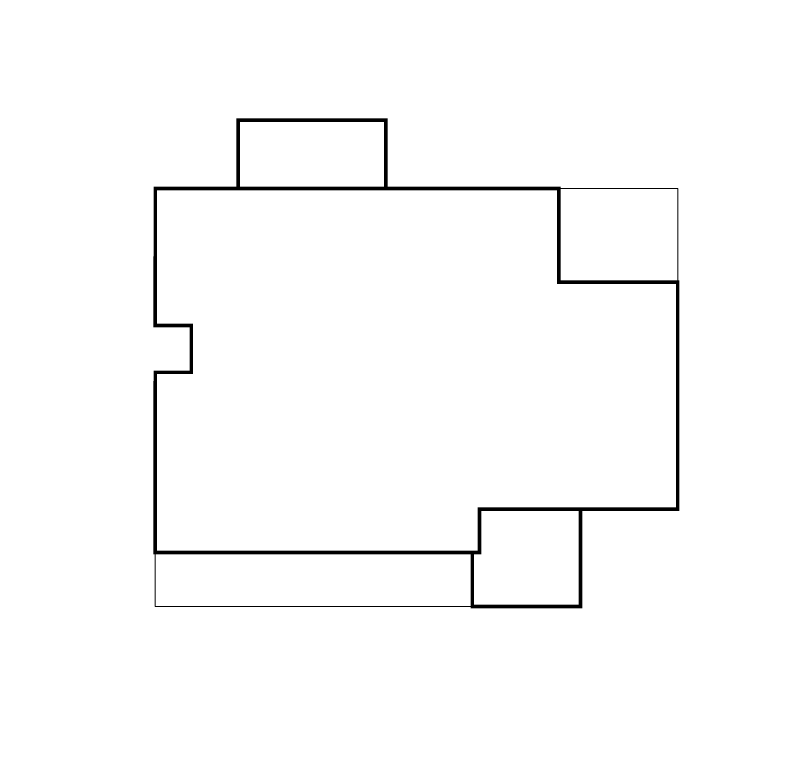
# Model space of a CAD drawing. Extents: x 65861 to 180383, y -19954 to 24543.
# Drawn here: x 65860.7743 to 65861.0308, y -10530.9458 to -10530.6954 of the extents above; entities that cross this region are included whole.
import ezdxf

# ---------------------------------------------------------------- set-up
doc = ezdxf.new("R2010")
doc.units = 0
doc.header["$LTSCALE"] = 1000
doc.header["$MEASUREMENT"] = 0
doc.layers.add('140', color=2, linetype='Continuous', lineweight=5)
doc.layers.add('DingDianTu', color=5, linetype='Continuous', lineweight=0)

# ---------------------------------------------------------------- blocks, each defined once
blk = doc.blocks.new('dafasfd')
at = {"layer": 'DingDianTu', "color": 7}
for points in [[(36368038, 16363912), (36371127, 16365074), (36372042, 16362641)], [(36369878, 16352210), (36361642, 16349110), (36361113, 16350514)]]:
    blk.add_lwpolyline(points, dxfattribs=at)
at = {"layer": 'DingDianTu', "color": 7, "const_width": 100}
blk.add_lwpolyline([(36368038, 16363912), (36368954, 16361479), (36372042, 16362641), (36374261, 16356745), (36369114, 16354807), (36369537, 16353684), (36361113, 16350514), (36359352, 16355194), (36360288, 16355546), (36359830, 16356763), (36358894, 16356410), (36357556, 16359967)], close=True, dxfattribs=at)
for points in [[(36363546, 16362221), (36362876, 16363999), (36359039, 16362555), (36359708, 16360777)], [(36371734, 16355794), (36372686, 16353267), (36369878, 16352210), (36369350, 16353614)]]:
    blk.add_lwpolyline(points, dxfattribs=at)
blk = doc.blocks.new('*E30')
at = {"layer": 'DingDianTu', "color": 7, "xscale": 0.001000002024510444, "yscale": 0.001000000163912773, "zscale": 0.001, "rotation": 339.3761177849276}
blk.add_blockref('dafasfd', (22612.578, -20413.338), dxfattribs=at)

msp = doc.modelspace()

# ---------------------------------------------------------------- block references
at = {"layer": '140', "color": 7, "xscale": 0.01200000196695328, "yscale": 0.01199999998789281, "zscale": 0.01199999999982538}
msp.add_blockref('*E30', (65111.98899, -10315.85529), dxfattribs=at)

doc.saveas('drawing.dxf')
